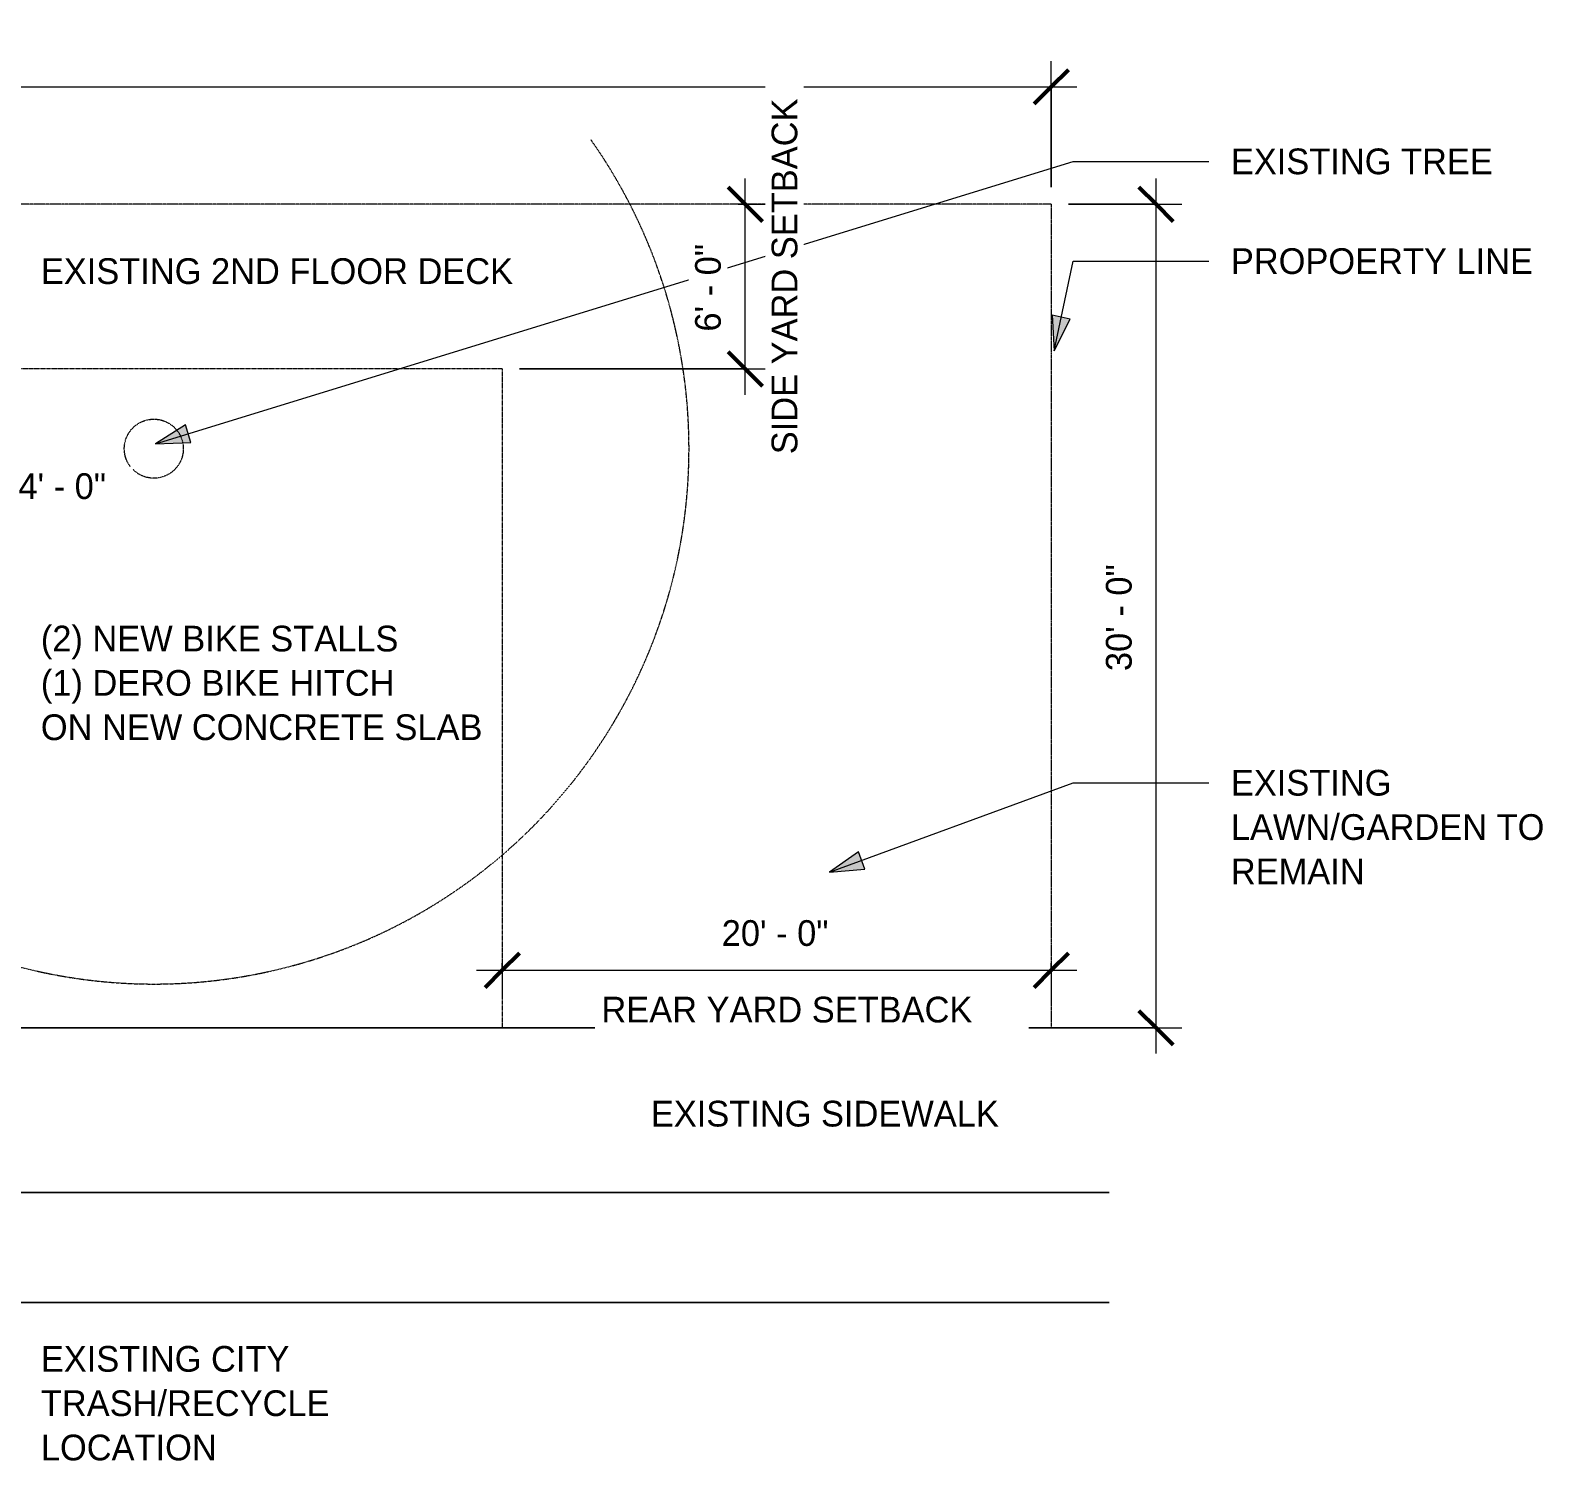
# Model space of a CAD drawing. Header units: inches. Extents: x -180 to 12286, y -2965 to 2717.
# Drawn here: x 1060 to 1721, y 816 to 1441 of the extents above; entities that cross this region are included whole.
import ezdxf

# ---------------------------------------------------------------- set-up
doc = ezdxf.new("R2010")
doc.units = ezdxf.units.IN
doc.header["$MEASUREMENT"] = 0
doc.linetypes.add('Double Dash 3_8_', pattern=[1, 0.375, -0.125, 0.125, -0.125, 0.125, -0.125])
doc.linetypes.add('Hidden 1_8_', pattern=[0.1875, 0.125, -0.0625])
for name, color, linetype, lineweight in [('A-ANNO-DIMS', 211, 'Continuous', 9), ('A-ANNO-DIMS-120', 211, 'Continuous', 9), ('A-DETL-HDLN-1', 90, 'Hidden 1_8_', 9), ('C-PROP-LINE', 91, 'Double Dash 3_8_', 20), ('C-TOPO', 7, 'Continuous', 9), ('G-ANNO-TEXT-1', 147, 'Continuous', 9)]:
    doc.layers.add(name, color=color, linetype=linetype, lineweight=lineweight)
doc.styles.add('Century Gothic', font='ufonts.com_century-gothic.ttf', dxfattribs={"height": 11.25})
doc.dimstyles.new('OD', dxfattribs={"dimscale": 12, "dimtxt": 11.746893, "dimasz": 1.25, "dimexe": 0.9375, "dimexo": 0.625, "dimtad": 1, "dimrnd": 0.25, "dimzin": 1, "dimdsep": 46, "dimlunit": 4, "dimtxsty": 'Century Gothic', "dimblk1": 'OBLIQUE', "dimblk2": 'OBLIQUE', "dimsah": 1, "dimcen": 0.09, "dimdle": 0.9375, "dimazin": 0, "dimtfac": 1, "dimtdec": 4, "dimtix": 1, "dimtmove": 0, "dimatfit": 3, "dimfxl": 1, "dimtvp": 1, "dimtfill": 1, "dimfrac": 2, "dimtolj": 1, "dimtzin": 0, "dimarcsym": 2})
doc.dimstyles.new('OD_-__1___Tolerance', dxfattribs={"dimscale": 12, "dimtxt": 11.746893, "dimasz": 1.25, "dimexe": 0.9375, "dimexo": 0.625, "dimtad": 1, "dimdec": 0, "dimzin": 1, "dimdsep": 46, "dimlunit": 4, "dimtxsty": 'Century Gothic', "dimblk1": 'OBLIQUE', "dimblk2": 'OBLIQUE', "dimsah": 1, "dimcen": 0.09, "dimdle": 0.9375, "dimazin": 0, "dimtfac": 1, "dimtdec": 4, "dimtix": 1, "dimtmove": 0, "dimatfit": 3, "dimfxl": 1, "dimtvp": 1, "dimtfill": 1, "dimfrac": 2, "dimtolj": 1, "dimtzin": 0, "dimarcsym": 2})
doc.dimstyles.new('OD_1', dxfattribs={"dimscale": 12, "dimtxt": 11.746893, "dimasz": 1.25, "dimexe": 0.9375, "dimexo": 0.625, "dimtad": 1, "dimrnd": 0.25, "dimzin": 1, "dimdsep": 46, "dimlunit": 4, "dimtxsty": 'Century Gothic', "dimblk1": 'OBLIQUE', "dimblk2": 'OBLIQUE', "dimsah": 1, "dimcen": 0.09, "dimdle": 0.9375, "dimazin": 0, "dimtfac": 1, "dimtdec": 4, "dimtix": 1, "dimtmove": 1, "dimatfit": 3, "dimfxl": 1, "dimtvp": 1, "dimtfill": 1, "dimfrac": 2, "dimtolj": 1, "dimtzin": 0, "dimarcsym": 2})

# ---------------------------------------------------------------- blocks, each defined once
blk = doc.blocks.new('Family - ___-731760-Site Plan')
at = {"layer": 'C-PROP-LINE'}
for p, q in [((1365.24, -66.29), (1005.24, -66.29)), ((1005.24, -1506.29), (1005.24, -66.29)), ((1365.24, -1506.29), (1365.24, -66.29)), ((1365.24, -1506.29), (1005.24, -1506.29))]:
    blk.add_line(p, q, dxfattribs=at)
blk = doc.blocks.new('DIMBLOCK1-Site Plan')
at = {"layer": 'A-ANNO-DIMS-120'}
for p, q in [((1552.13, 993.99), (1552.13, 1376.49)), ((1513.79, 1365.24), (1563.38, 1365.24)), ((1552.13, 1365.24), (1513.79, 1365.24)), ((1513.79, 1005.24), (1563.38, 1005.24)), ((1552.13, 1005.24), (1513.79, 1005.24))]:
    blk.add_line(p, q, dxfattribs=at)
at = {"layer": 'A-ANNO-DIMS-120', "lineweight": 50}
for p, q in [((1552.13, 1365.24), (1544.63, 1372.74)), ((1552.13, 1365.24), (1559.63, 1357.74)), ((1552.13, 1005.24), (1544.63, 1012.74)), ((1552.13, 1005.24), (1559.63, 997.74))]:
    blk.add_line(p, q, dxfattribs=at)
at = {"layer": 'A-ANNO-DIMS-120', "color": 0, "insert": (1530.21, 1161.18), "char_height": 11.25, "width": 57.7276, "attachment_point": 1, "rotation": 90, "line_spacing_factor": 0.984502, "style": 'Century Gothic', "bg_fill": 3, "box_fill_scale": 1.25, "bg_fill_color": 256, "bg_fill_true_color": 13158600, "bg_fill_transparency": 0}
blk.add_mtext('30\' - 0"', dxfattribs=at)
blk = doc.blocks.new('_Oblique')
at = {"color": 0, "linetype": 'ByBlock', "lineweight": -2}
blk.add_line((-0.5, -0.5), (0.5, 0.5), dxfattribs=at)
blk = doc.blocks.new('DIMBLOCK2-Site Plan')
at = {"layer": 'A-ANNO-DIMS-120'}
for p, q in [((66.29, 1372.74), (66.29, 1427.81)), ((1506.29, 1372.74), (1506.29, 1427.81)), ((55.04, 1416.56), (1517.54, 1416.56)), ((66.29, 1416.56), (66.29, 1372.74)), ((1506.29, 1416.56), (1506.29, 1372.74))]:
    blk.add_line(p, q, dxfattribs=at)
at = {"layer": 'A-ANNO-DIMS-120', "lineweight": 50}
for p, q in [((66.29, 1416.56), (73.79, 1424.06)), ((1506.29, 1416.56), (1513.79, 1424.06)), ((66.29, 1416.56), (58.79, 1409.06)), ((1506.29, 1416.56), (1498.79, 1409.06))]:
    blk.add_line(p, q, dxfattribs=at)
at = {"layer": 'A-ANNO-DIMS-120', "color": 0, "insert": (757.85, 1438.48), "char_height": 11.25, "width": 68.2439, "attachment_point": 1, "line_spacing_factor": 0.984502, "style": 'Century Gothic', "bg_fill": 3, "box_fill_scale": 1.25, "bg_fill_color": 256, "bg_fill_true_color": 13158600, "bg_fill_transparency": 0}
blk.add_mtext('120\' - 0"', dxfattribs=at)
blk = doc.blocks.new('DIMBLOCK9-Site Plan')
at = {"layer": 'A-ANNO-DIMS-120'}
for p, q in [((935.77, 1183.19), (935.77, 1219.06)), ((983.77, 1183.19), (983.77, 1219.06)), ((995.02, 1207.81), (924.52, 1207.81)), ((935.77, 1207.81), (935.77, 1183.19)), ((983.77, 1207.81), (983.77, 1183.19))]:
    blk.add_line(p, q, dxfattribs=at)
at = {"layer": 'A-ANNO-DIMS-120', "lineweight": 50}
for p, q in [((935.77, 1207.81), (943.27, 1215.31)), ((983.77, 1207.81), (991.27, 1215.31)), ((935.77, 1207.81), (928.27, 1200.31)), ((983.77, 1207.81), (976.27, 1200.31))]:
    blk.add_line(p, q, dxfattribs=at)
at = {"layer": 'A-ANNO-DIMS-120'}
blk.add_ellipse((1054.72, 1207.81), major_axis=(94.95, 0), ratio=0.364922, start_param=1.570796, end_param=3.141593, dxfattribs=at)
at = {"layer": 'A-ANNO-DIMS-120', "color": 0, "insert": (1054.72, 1247.65), "char_height": 11.25, "width": 47.2113, "attachment_point": 1, "line_spacing_factor": 0.984502, "style": 'Century Gothic', "bg_fill": 3, "box_fill_scale": 1.25, "bg_fill_color": 256, "bg_fill_true_color": 13158600, "bg_fill_transparency": 0}
blk.add_mtext('4\' - 0"', dxfattribs=at)
blk = doc.blocks.new('DIMBLOCK13-Site Plan')
at = {"layer": 'A-ANNO-DIMS-120', "lineweight": 50}
for p, q in [((1266.29, 1030.38), (1273.79, 1037.88)), ((1506.29, 1030.38), (1513.79, 1037.88)), ((1266.29, 1030.38), (1258.79, 1022.88)), ((1506.29, 1030.38), (1498.79, 1022.88))]:
    blk.add_line(p, q, dxfattribs=at)
at = {"layer": 'A-ANNO-DIMS-120'}
for p, q in [((1266.29, 1033.48), (1266.29, 1019.13)), ((1266.29, 1030.38), (1266.29, 1033.48)), ((1506.29, 1033.48), (1506.29, 1019.13)), ((1506.29, 1030.38), (1506.29, 1033.48)), ((1255.04, 1030.38), (1517.54, 1030.38))]:
    blk.add_line(p, q, dxfattribs=at)
at = {"layer": 'A-ANNO-DIMS-120', "color": 0, "insert": (1362.23, 1052.3), "char_height": 11.25, "width": 57.7276, "attachment_point": 1, "line_spacing_factor": 0.984502, "style": 'Century Gothic', "bg_fill": 3, "box_fill_scale": 1.25, "bg_fill_color": 256, "bg_fill_true_color": 13158600, "bg_fill_transparency": 0}
blk.add_mtext('20\' - 0"', dxfattribs=at)
at = {"layer": 'A-ANNO-DIMS-120', "color": 0, "insert": (1309.65, 1018.84), "char_height": 11.25, "width": 183.9228, "attachment_point": 1, "line_spacing_factor": 0.984502, "style": 'Century Gothic', "bg_fill": 3, "box_fill_scale": 1.25, "bg_fill_color": 256, "bg_fill_true_color": 13158600, "bg_fill_transparency": 0}
blk.add_mtext('REAR YARD SETBACK', dxfattribs=at)
blk = doc.blocks.new('DIMBLOCK14-Site Plan')
at = {"layer": 'A-ANNO-DIMS-120'}
for p, q in [((1372.5, 1281.99), (1372.5, 1376.49)), ((1369.4, 1365.24), (1383.75, 1365.24)), ((1372.5, 1365.24), (1369.4, 1365.24)), ((1273.79, 1293.24), (1383.75, 1293.24)), ((1372.5, 1293.24), (1273.79, 1293.24))]:
    blk.add_line(p, q, dxfattribs=at)
at = {"layer": 'A-ANNO-DIMS-120', "lineweight": 50}
for p, q in [((1372.5, 1365.24), (1365, 1372.74)), ((1372.5, 1365.24), (1380, 1357.74)), ((1372.5, 1293.24), (1365, 1300.74)), ((1372.5, 1293.24), (1380, 1285.74))]:
    blk.add_line(p, q, dxfattribs=at)
at = {"layer": 'A-ANNO-DIMS-120', "color": 0, "insert": (1350.58, 1309.57), "char_height": 11.25, "width": 47.2113, "attachment_point": 1, "rotation": 90, "line_spacing_factor": 0.984502, "style": 'Century Gothic', "bg_fill": 3, "box_fill_scale": 1.25, "bg_fill_color": 256, "bg_fill_true_color": 13158600, "bg_fill_transparency": 0}
blk.add_mtext('6\' - 0"', dxfattribs=at)
at = {"layer": 'A-ANNO-DIMS-120', "color": 0, "insert": (1384.04, 1255.96), "char_height": 11.25, "width": 175.8678, "attachment_point": 1, "rotation": 90, "line_spacing_factor": 0.984502, "style": 'Century Gothic', "bg_fill": 3, "box_fill_scale": 1.25, "bg_fill_color": 256, "bg_fill_true_color": 13158600, "bg_fill_transparency": 0}
blk.add_mtext('SIDE YARD SETBACK', dxfattribs=at)

msp = doc.modelspace()

# ---------------------------------------------------------------- hatches: boundary and pattern name
at = {"layer": 'G-ANNO-TEXT-1'}
for points in [[(1114.623, 1260.549), (1130.141, 1261.117), (1127.778, 1268.801)], [(1409.404, 1073.222), (1424.869, 1074.627), (1422.094, 1082.172)]]:
    msp.add_hatch(color=256, dxfattribs=at).paths.add_polyline_path(points, flags=0)

# ---------------------------------------------------------------- linework, layer by layer
at = {"layer": 'A-DETL-HDLN-1'}
for q in [(66.287, 1293.238), (1266.287, 1005.238)]:
    msp.add_line((1266.287, 1293.238), q, dxfattribs=at)
msp.add_circle((1113.933, 1258.399), 12.905, dxfattribs=at)
for start, end in [(144.70252, 360), (360, 35.286141)]:
    msp.add_arc((1113.933, 1258.399), 234, start, end, dxfattribs=at)
at = {"layer": 'C-TOPO'}
for p, q in [((1531.562, 1005.238), (983.767, 1005.238)), ((983.767, 1005.238), (1531.562, 1005.238)), ((929.167, 933.238), (1087.118, 933.238)), ((1087.118, 933.238), (929.167, 933.238)), ((1087.118, 933.238), (1531.562, 933.238)), ((1531.562, 933.238), (1087.118, 933.238)), ((1156.019, 885.238), (892.767, 885.238)), ((892.767, 885.238), (1156.019, 885.238)), ((1531.562, 885.238), (1156.019, 885.238)), ((1156.019, 885.238), (1531.562, 885.238))]:
    msp.add_line(p, q, dxfattribs=at)
at = {"layer": 'G-ANNO-TEXT-1'}
for p, q in [((1127.778, 1268.801), (1114.623, 1260.549)), ((1130.141, 1261.117), (1127.778, 1268.801)), ((1114.623, 1260.549), (1130.141, 1261.117)), ((1422.094, 1082.172), (1409.404, 1073.222)), ((1424.869, 1074.627), (1422.094, 1082.172)), ((1409.404, 1073.222), (1424.869, 1074.627))]:
    msp.add_line(p, q, dxfattribs=at)

# ---------------------------------------------------------------- block references
at = {"layer": 'C-PROP-LINE', "rotation": 89.9999999999999}
msp.add_blockref('Family - ___-731760-Site Plan', (0, 0), dxfattribs=at)

# ---------------------------------------------------------------- texts
at = {"layer": 'G-ANNO-TEXT-1', "char_height": 11.25, "attachment_point": 1, "style": 'Century Gothic'}
for s, insert, width in [('EXISTING TREE', (1584.843, 1389.607), 127.26), ('PROPOERTY LINE', (1584.843, 1346.003), 154.53), ('EXISTING 2ND FLOOR DECK', (1064.539, 1341.643), 251.86875), ('(2) NEW BIKE STALLS', (1064.539, 1181.018), 180.66375), ('(1) DERO BIKE HITCH', (1064.539, 1161.643), 186.72375), ('ON NEW CONCRETE SLAB', (1064.539, 1142.268), 236.34), ('EXISTING ', (1584.843, 1118.003), 86.73375), ('LAWN/GARDEN TO ', (1584.843, 1098.628), 181.42125), ('REMAIN', (1584.843, 1079.253), 74.235), ('EXISTING SIDEWALK', (1331.247, 973.356), 179.14875), ('EXISTING CITY ', (1064.539, 866.172), 133.32), ('TRASH/RECYCLE ', (1064.539, 846.797), 154.90875), ('LOCATION', (1064.539, 827.422), 99.99)]:
    msp.add_mtext(s, dxfattribs=dict(at, insert=insert, width=width))

# ---------------------------------------------------------------- next in the draw order: dimensions: what is measured, and where the dimension line sits
at = {"layer": 'A-ANNO-DIMS'}
dim = msp.add_linear_dim(base=(1552.127, 1365.238), p1=(1506.287, 1005.238), p2=(1506.287, 1365.238), angle=90, dimstyle='OD', override={"dimpost": '<>', "dimfxl": 360}, dxfattribs=at)
dim.commit()
dim.dimension.update_dxf_attribs({"geometry": 'DIMBLOCK1-Site Plan', "text_midpoint": (1538.719, 1185.238)})
dim = msp.add_linear_dim(base=(935.767, 1207.809), p1=(983.767, 1175.686), p2=(935.767, 1175.686), angle=0, dimstyle='OD_1', override={"dimpost": '<>', "dimfxl": 48}, dxfattribs=at)
dim.commit()
dim.dimension.update_dxf_attribs({"geometry": 'DIMBLOCK9-Site Plan', "text_midpoint": (1078.323, 1240.149), "dimtype": 160})

# ---------------------------------------------------------------- next in the draw order: hatches: boundary and pattern name
at = {"layer": 'G-ANNO-TEXT-1'}
msp.add_hatch(color=256, dxfattribs=at).paths.add_polyline_path([(1507.584, 1301.222), (1514.624, 1315.064), (1506.76, 1316.729)], flags=0)

# ---------------------------------------------------------------- next in the draw order: linework, layer by layer
for p, q in [((1507.584, 1301.222), (1515.876, 1340.378)), ((1515.876, 1340.378), (1575.243, 1340.378)), ((1514.624, 1315.064), (1506.76, 1316.729)), ((1506.76, 1316.729), (1507.584, 1301.222)), ((1507.584, 1301.222), (1514.624, 1315.064)), ((1409.404, 1073.222), (1515.876, 1112.378)), ((1515.876, 1112.378), (1575.243, 1112.378))]:
    msp.add_line(p, q, dxfattribs=at)

# ---------------------------------------------------------------- next in the draw order: dimensions: what is measured, and where the dimension line sits
at = {"layer": 'A-ANNO-DIMS'}
dim = msp.add_linear_dim(base=(1506.287, 1416.561), p1=(66.287, 1365.238), p2=(1506.287, 1365.238), dimstyle='OD', override={"dimpost": '<>', "dimfxl": 1440}, dxfattribs=at)
dim.commit()
dim.dimension.update_dxf_attribs({"geometry": 'DIMBLOCK2-Site Plan', "text_midpoint": (786.287, 1429.969)})
dim = msp.add_linear_dim(base=(1506.287, 1030.377), p1=(1266.287, 1040.983), p2=(1506.287, 1040.983), text='<>\\XREAR YARD SETBACK', dimstyle='OD_-__1___Tolerance', override={"dimpost": '<>', "dimfxl": 240}, dxfattribs=at)
dim.commit()
dim.dimension.update_dxf_attribs({"geometry": 'DIMBLOCK13-Site Plan', "text_midpoint": (1386.287, 1030.377)})

# ---------------------------------------------------------------- next in the draw order: linework, layer by layer
at = {"layer": 'G-ANNO-TEXT-1'}
for p, q in [((1114.623, 1260.549), (1515.876, 1383.982)), ((1515.876, 1383.982), (1575.243, 1383.982))]:
    msp.add_line(p, q, dxfattribs=at)

# ---------------------------------------------------------------- next in the draw order: dimensions: what is measured, and where the dimension line sits
at = {"layer": 'A-ANNO-DIMS'}
dim = msp.add_linear_dim(base=(1372.502, 1365.238), p1=(1266.287, 1293.238), p2=(1361.895, 1365.238), angle=90, text='<>\\XSIDE YARD SETBACK', dimstyle='OD_-__1___Tolerance', override={"dimpost": '<>', "dimfxl": 119.686894}, dxfattribs=at)
dim.commit()
dim.dimension.update_dxf_attribs({"geometry": 'DIMBLOCK14-Site Plan', "text_midpoint": (1372.502, 1329.238)})

doc.saveas('drawing.dxf')
